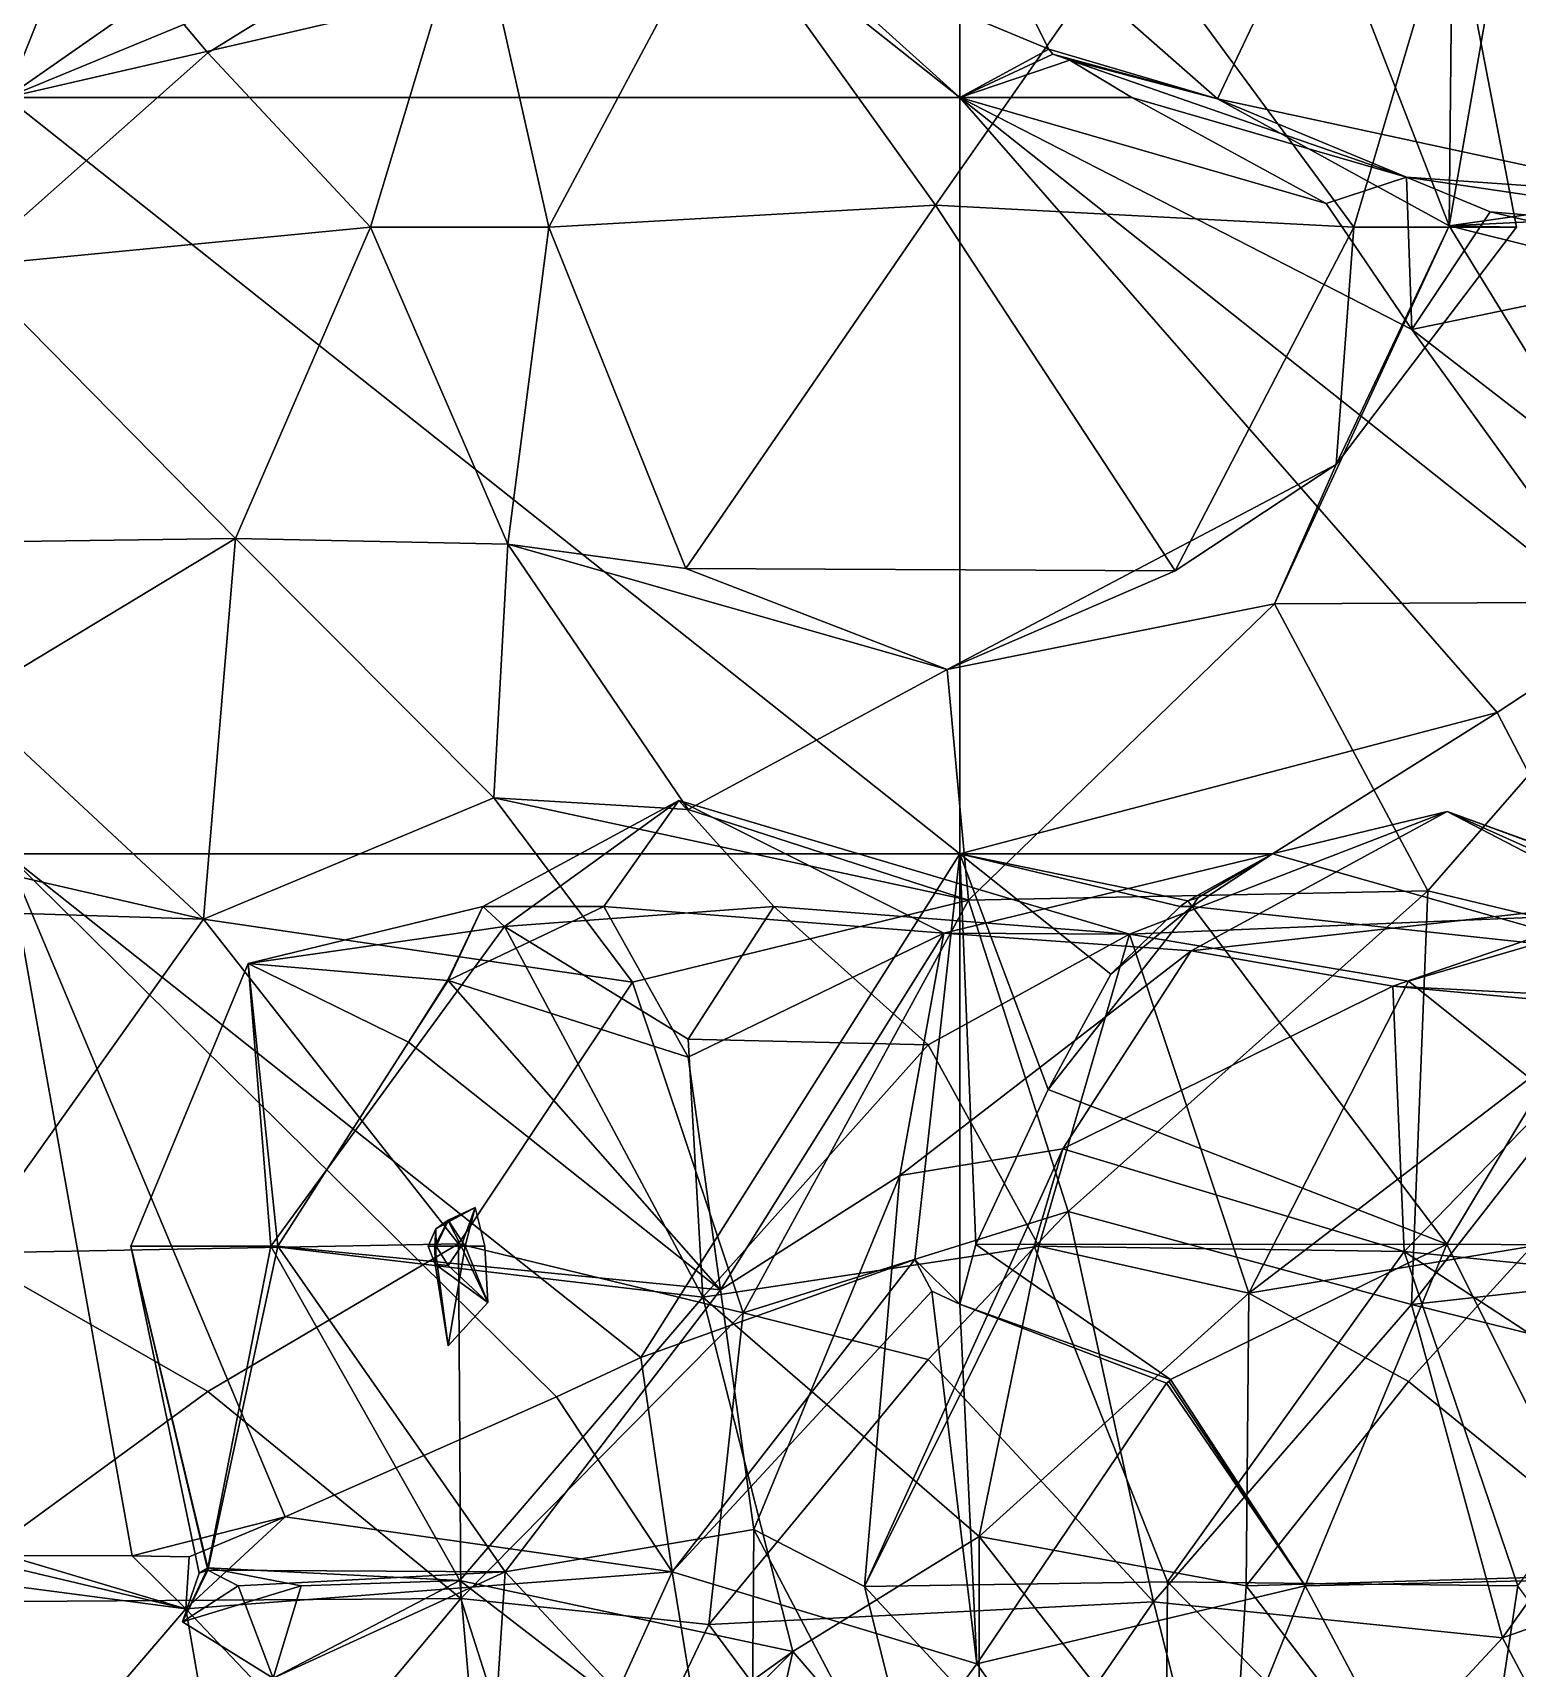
# Model space of a CAD drawing. Extents: x 290083 to 295691, y 4553739 to 4561622.
# Drawn here: x 294371.4 to 294449.3, y 4559187.7 to 4559273.5 of the extents above; entities that cross this region are included whole.
import ezdxf

# ---------------------------------------------------------------- set-up
doc = ezdxf.new("R2010")
doc.units = 0
doc.layers.add('Au_ppm_Pref_-_0_3', color=7, linetype='CONTINUOUS')

msp = doc.modelspace()

# ---------------------------------------------------------------- linework, layer by layer
at = {"layer": 'Au_ppm_Pref_-_0_3'}
for points in [[(294370, 4559270.076, 1910.034), (294370.605, 4559297.064, 1905.759), (294379.926, 4559294.803, 1906.589)], [(294370, 4559270.076, 1910.034), (294379.926, 4559294.803, 1906.589), (294390.867, 4559284.645, 1908.759)], [(294369.16, 4559285.931, 1895.84), (294367.922, 4559261.235, 1899.939), (294380.553, 4559272.418, 1897.691)], [(294369.16, 4559285.931, 1895.84), (294380.553, 4559272.418, 1897.691), (294394.436, 4559281.02, 1895.47)], [(294370, 4559270.076, 1910.034), (294390.867, 4559284.645, 1908.759), (294398.28, 4559281.764, 1909.591)], [(294370, 4559270.076, 1910.034), (294398.28, 4559281.764, 1909.591), (294408.743, 4559279.01, 1910.557)], [(294420, 4559274.549, 1911.827), (294419.978, 4559281.937, 1907.88), (294424.67, 4559272.61, 1912.352)], [(294433.537, 4559269.999, 1907.544), (294424.67, 4559272.61, 1912.352), (294419.978, 4559281.937, 1907.88)], [(294419.978, 4559281.937, 1907.88), (294438.789, 4559281.098, 1904.279), (294433.537, 4559269.999, 1907.544)], [(294394.436, 4559281.02, 1895.47), (294380.553, 4559272.418, 1897.691), (294389.076, 4559263.28, 1895.917)], [(294394.436, 4559281.02, 1895.47), (294389.076, 4559263.28, 1895.917), (294398.441, 4559263.28, 1891.198)], [(294407.45, 4559280.157, 1890.823), (294394.436, 4559281.02, 1895.47), (294398.441, 4559263.28, 1891.198)], [(294429.01, 4559279.134, 1890.274), (294440.68, 4559263.28, 1890.058), (294445.853, 4559280.703, 1894.009)], [(294433.537, 4559269.999, 1907.544), (294438.789, 4559281.098, 1904.279), (294445.683, 4559263.345, 1900.223)], [(294438.789, 4559281.098, 1904.279), (294448.785, 4559281.098, 1900.584), (294445.683, 4559263.345, 1900.223)], [(294440.68, 4559263.28, 1890.058), (294449.226, 4559263.28, 1894.645), (294445.853, 4559280.703, 1894.009)], [(294448.785, 4559281.098, 1900.584), (294445.853, 4559280.703, 1894.009), (294445.683, 4559263.345, 1900.223)], [(294445.683, 4559263.345, 1900.223), (294445.853, 4559280.703, 1894.009), (294449.226, 4559263.28, 1894.645)], [(294407.45, 4559280.157, 1890.823), (294398.441, 4559263.28, 1891.198), (294418.734, 4559264.421, 1888.114)], [(294407.45, 4559280.157, 1890.823), (294418.734, 4559264.421, 1888.114), (294429.01, 4559279.134, 1890.274)], [(294370, 4559270.076, 1910.034), (294408.743, 4559279.01, 1910.557), (294420, 4559270.076, 1912.548)], [(294420, 4559270.076, 1912.548), (294408.743, 4559279.01, 1910.557), (294410.671, 4559278.506, 1910.732)], [(294429.01, 4559279.134, 1890.274), (294418.734, 4559264.421, 1888.114), (294440.68, 4559263.28, 1890.058)], [(294420, 4559270.076, 1912.548), (294410.671, 4559278.506, 1910.732), (294420, 4559274.549, 1911.827)], [(294424.67, 4559272.61, 1912.352), (294420, 4559270.076, 1912.548), (294420, 4559274.549, 1911.827)], [(294389.076, 4559263.28, 1895.917), (294380.553, 4559272.418, 1897.691), (294367.922, 4559261.235, 1899.939)], [(294424.89, 4559272.352, 1912.404), (294420, 4559270.076, 1912.548), (294424.67, 4559272.61, 1912.352)], [(294420, 4559270.076, 1912.548), (294424.89, 4559272.352, 1912.404), (294425.786, 4559272.033, 1912.496)], [(294425.786, 4559272.033, 1912.496), (294429.036, 4559270.076, 1912.96), (294420, 4559270.076, 1912.548)], [(294433.537, 4559269.999, 1907.544), (294424.89, 4559272.352, 1912.404), (294424.67, 4559272.61, 1912.352)], [(294433.537, 4559269.999, 1907.544), (294425.786, 4559272.033, 1912.496), (294424.89, 4559272.352, 1912.404)], [(294425.786, 4559272.033, 1912.496), (294443.451, 4559265.901, 1913.092), (294429.036, 4559270.076, 1912.96)], [(294443.451, 4559265.901, 1913.092), (294425.786, 4559272.033, 1912.496), (294433.537, 4559269.999, 1907.544)], [(294370, 4559270.076, 1910.034), (294420, 4559270.076, 1912.548), (294420, 4559230.391, 1917.913)], [(294420, 4559230.391, 1917.913), (294370, 4559230.391, 1915.047), (294370, 4559270.076, 1910.034)], [(294420, 4559230.391, 1917.913), (294420, 4559270.076, 1912.548), (294448.208, 4559237.81, 1918.166)], [(294455, 4559242.297, 1917.862), (294448.208, 4559237.81, 1918.166), (294420, 4559270.076, 1912.548)], [(294439.227, 4559264.509, 1914.17), (294420, 4559270.076, 1912.548), (294429.036, 4559270.076, 1912.96)], [(294443.726, 4559257.912, 1915.258), (294455, 4559242.297, 1917.862), (294420, 4559270.076, 1912.548)], [(294439.227, 4559264.509, 1914.17), (294443.726, 4559257.912, 1915.258), (294420, 4559270.076, 1912.548)], [(294429.036, 4559270.076, 1912.96), (294443.451, 4559265.901, 1913.092), (294439.227, 4559264.509, 1914.17)], [(294443.451, 4559265.901, 1913.092), (294433.537, 4559269.999, 1907.544), (294456.95, 4559264.947, 1906.843)], [(294433.537, 4559269.999, 1907.544), (294445.683, 4559263.345, 1900.223), (294456.95, 4559264.947, 1906.843)], [(294443.451, 4559265.901, 1913.092), (294443.726, 4559257.912, 1915.258), (294439.227, 4559264.509, 1914.17)], [(294443.726, 4559257.912, 1915.258), (294443.451, 4559265.901, 1913.092), (294447.834, 4559264.081, 1914.62)], [(294447.834, 4559264.081, 1914.62), (294443.451, 4559265.901, 1913.092), (294466.989, 4559262.439, 1911.809)], [(294443.451, 4559265.901, 1913.092), (294456.95, 4559264.947, 1906.843), (294466.989, 4559262.439, 1911.809)], [(294456.95, 4559264.947, 1906.843), (294445.683, 4559263.345, 1900.223), (294466.889, 4559264.385, 1899.932)], [(294418.734, 4559264.421, 1888.114), (294398.441, 4559263.28, 1891.198), (294405.623, 4559245.364, 1888.722)], [(294418.734, 4559264.421, 1888.114), (294405.623, 4559245.364, 1888.722), (294431.308, 4559245.24, 1888.615)], [(294418.734, 4559264.421, 1888.114), (294431.308, 4559245.24, 1888.615), (294440.68, 4559263.28, 1890.058)], [(294447.834, 4559264.081, 1914.62), (294459.89, 4559261.254, 1915.548), (294443.726, 4559257.912, 1915.258)], [(294445.683, 4559263.345, 1900.223), (294456.149, 4559260.745, 1905.678), (294466.889, 4559264.385, 1899.932)], [(294447.834, 4559264.081, 1914.62), (294466.989, 4559262.439, 1911.809), (294459.89, 4559261.254, 1915.548)], [(294382.002, 4559246.943, 1901.387), (294389.076, 4559263.28, 1895.917), (294367.922, 4559261.235, 1899.939)], [(294382.002, 4559246.943, 1901.387), (294396.293, 4559246.652, 1895.03), (294389.076, 4559263.28, 1895.917)], [(294389.076, 4559263.28, 1895.917), (294396.293, 4559246.652, 1895.03), (294398.441, 4559263.28, 1891.198)], [(294398.441, 4559263.28, 1891.198), (294396.293, 4559246.652, 1895.03), (294405.623, 4559245.364, 1888.722)], [(294440.68, 4559263.28, 1890.058), (294431.308, 4559245.24, 1888.615), (294439.755, 4559250.828, 1894.645)], [(294436.526, 4559243.521, 1899.074), (294457.798, 4559243.623, 1901.632), (294445.683, 4559263.345, 1900.223)], [(294445.683, 4559263.345, 1900.223), (294439.755, 4559250.828, 1894.645), (294436.526, 4559243.521, 1899.074)], [(294439.755, 4559250.828, 1894.645), (294445.683, 4559263.345, 1900.223), (294449.226, 4559263.28, 1894.645)], [(294440.68, 4559263.28, 1890.058), (294439.755, 4559250.828, 1894.645), (294449.226, 4559263.28, 1894.645)], [(294445.683, 4559263.345, 1900.223), (294457.798, 4559243.623, 1901.632), (294456.149, 4559260.745, 1905.678)], [(294382.002, 4559246.943, 1901.387), (294367.922, 4559261.235, 1899.939), (294355.261, 4559246.576, 1902.103)], [(294443.726, 4559257.912, 1915.258), (294459.89, 4559261.254, 1915.548), (294459.772, 4559245.511, 1917.649)], [(294459.772, 4559245.511, 1917.649), (294455, 4559242.297, 1917.862), (294443.726, 4559257.912, 1915.258)], [(294431.308, 4559245.24, 1888.615), (294419.335, 4559240.065, 1894.683), (294439.755, 4559250.828, 1894.645)], [(294439.755, 4559250.828, 1894.645), (294419.335, 4559240.065, 1894.683), (294436.526, 4559243.521, 1899.074)], [(294382.002, 4559246.943, 1901.387), (294355.261, 4559246.576, 1902.103), (294367.954, 4559238.461, 1904.19)], [(294382.002, 4559246.943, 1901.387), (294367.954, 4559238.461, 1904.19), (294380.318, 4559226.97, 1906.334)], [(294382.002, 4559246.943, 1901.387), (294380.318, 4559226.97, 1906.334), (294395.548, 4559233.343, 1901.354)], [(294382.002, 4559246.943, 1901.387), (294395.548, 4559233.343, 1901.354), (294396.293, 4559246.652, 1895.03)], [(294396.293, 4559246.652, 1895.03), (294395.548, 4559233.343, 1901.354), (294405.752, 4559232.73, 1896.34)], [(294419.335, 4559240.065, 1894.683), (294405.623, 4559245.364, 1888.722), (294396.293, 4559246.652, 1895.03)], [(294396.293, 4559246.652, 1895.03), (294405.752, 4559232.73, 1896.34), (294419.335, 4559240.065, 1894.683)], [(294405.623, 4559245.364, 1888.722), (294419.335, 4559240.065, 1894.683), (294431.308, 4559245.24, 1888.615)], [(294436.526, 4559243.521, 1899.074), (294419.335, 4559240.065, 1894.683), (294420.467, 4559227.971, 1901.229)], [(294444.571, 4559228.456, 1899.031), (294436.526, 4559243.521, 1899.074), (294420.467, 4559227.971, 1901.229)], [(294444.571, 4559228.456, 1899.031), (294457.798, 4559243.623, 1901.632), (294436.526, 4559243.521, 1899.074)], [(294457.798, 4559243.623, 1901.632), (294444.571, 4559228.456, 1899.031), (294458.124, 4559225.203, 1896.39)], [(294448.208, 4559237.81, 1918.166), (294455, 4559242.297, 1917.862), (294454.755, 4559225.201, 1917.484)], [(294420.467, 4559227.971, 1901.229), (294419.335, 4559240.065, 1894.683), (294405.752, 4559232.73, 1896.34)], [(294358.432, 4559231.995, 1906.523), (294380.318, 4559226.97, 1906.334), (294367.954, 4559238.461, 1904.19)], [(294448.208, 4559237.81, 1918.166), (294436.407, 4559230.391, 1918.644), (294420, 4559230.391, 1917.913)], [(294448.208, 4559237.81, 1918.166), (294454.755, 4559225.201, 1917.484), (294436.407, 4559230.391, 1918.644)], [(294402.826, 4559223.663, 1903.817), (294395.548, 4559233.343, 1901.354), (294380.318, 4559226.97, 1906.334)], [(294394.983, 4559227.644, 1870.887), (294405.266, 4559233.198, 1870.95), (294396.111, 4559226.595, 1875.082)], [(294405.266, 4559233.198, 1870.95), (294394.983, 4559227.644, 1870.887), (294401.329, 4559227.644, 1868.802)], [(294420.467, 4559227.971, 1901.229), (294395.548, 4559233.343, 1901.354), (294402.826, 4559223.663, 1903.817)], [(294395.548, 4559233.343, 1901.354), (294420.467, 4559227.971, 1901.229), (294405.752, 4559232.73, 1896.34)], [(294410.254, 4559227.644, 1873.01), (294396.111, 4559226.595, 1875.082), (294405.266, 4559233.198, 1870.95)], [(294419.165, 4559226.237, 1865.942), (294405.266, 4559233.198, 1870.95), (294401.329, 4559227.644, 1868.802)], [(294419.165, 4559226.237, 1865.942), (294428.908, 4559226.181, 1870.372), (294405.266, 4559233.198, 1870.95)], [(294428.908, 4559226.181, 1870.372), (294410.254, 4559227.644, 1873.01), (294405.266, 4559233.198, 1870.95)], [(294419.165, 4559226.237, 1865.942), (294445.573, 4559232.625, 1864.929), (294428.908, 4559226.181, 1870.372)], [(294419.165, 4559226.237, 1865.942), (294432.15, 4559225.311, 1859.052), (294445.573, 4559232.625, 1864.929)], [(294445.573, 4559232.625, 1864.929), (294455.807, 4559227.297, 1870.794), (294428.908, 4559226.181, 1870.372)], [(294445.573, 4559232.625, 1864.929), (294432.15, 4559225.311, 1859.052), (294455.893, 4559227.979, 1858.947)], [(294467.581, 4559224.561, 1864.923), (294445.573, 4559232.625, 1864.929), (294467.351, 4559224.68, 1864.795)], [(294467.351, 4559224.68, 1864.795), (294445.573, 4559232.625, 1864.929), (294467.246, 4559224.771, 1864.599)], [(294455.807, 4559227.297, 1870.794), (294445.573, 4559232.625, 1864.929), (294467.581, 4559224.561, 1864.923)], [(294467.279, 4559224.687, 1864.136), (294467.246, 4559224.771, 1864.599), (294445.573, 4559232.625, 1864.929)], [(294467.279, 4559224.687, 1864.136), (294445.573, 4559232.625, 1864.929), (294455.893, 4559227.979, 1858.947)], [(294380.318, 4559226.97, 1906.334), (294358.432, 4559231.995, 1906.523), (294359.151, 4559227.644, 1908.313)], [(294370, 4559193.59, 1918.573), (294370, 4559230.391, 1915.047), (294376.581, 4559193.577, 1919.087)], [(294376.581, 4559193.577, 1919.087), (294370, 4559230.391, 1915.047), (294384.607, 4559195.626, 1919.517)], [(294384.607, 4559195.626, 1919.517), (294370, 4559230.391, 1915.047), (294398.843, 4559201.921, 1920.024)], [(294398.843, 4559201.921, 1920.024), (294370, 4559230.391, 1915.047), (294403.271, 4559203.983, 1920.171)], [(294403.271, 4559203.983, 1920.171), (294370, 4559230.391, 1915.047), (294420, 4559230.391, 1917.913)], [(294417.64, 4559209.123, 1920.369), (294403.271, 4559203.983, 1920.171), (294420, 4559230.391, 1917.913)], [(294420, 4559206.771, 1920.791), (294417.64, 4559209.123, 1920.369), (294420, 4559230.391, 1917.913)], [(294427.938, 4559224.09, 1919.187), (294424.644, 4559218.036, 1919.714), (294420, 4559230.391, 1917.913)], [(294424.644, 4559218.036, 1919.714), (294420.851, 4559209.901, 1920.464), (294420, 4559230.391, 1917.913)], [(294420.851, 4559209.901, 1920.464), (294420, 4559206.771, 1920.791), (294420, 4559230.391, 1917.913)], [(294431.563, 4559227.642, 1918.829), (294427.938, 4559224.09, 1919.187), (294420, 4559230.391, 1917.913)], [(294431.973, 4559227.935, 1918.805), (294431.563, 4559227.642, 1918.829), (294420, 4559230.391, 1917.913)], [(294436.407, 4559230.391, 1918.644), (294431.973, 4559227.935, 1918.805), (294420, 4559230.391, 1917.913)], [(294436.407, 4559230.391, 1918.644), (294432.496, 4559228.088, 1918.806), (294431.973, 4559227.935, 1918.805)], [(294432.496, 4559228.088, 1918.806), (294436.407, 4559230.391, 1918.644), (294432.2, 4559227.642, 1918.811)], [(294436.407, 4559230.391, 1918.644), (294454.755, 4559225.201, 1917.484), (294432.2, 4559227.642, 1918.811)], [(294425.696, 4559211.641, 1899.129), (294444.571, 4559228.456, 1899.031), (294420.467, 4559227.971, 1901.229)], [(294425.696, 4559211.641, 1899.129), (294443.71, 4559206.751, 1896.107), (294444.571, 4559228.456, 1899.031)], [(294431.973, 4559227.935, 1918.805), (294432.496, 4559228.088, 1918.806), (294432.2, 4559227.642, 1918.811)], [(294458.124, 4559225.203, 1896.39), (294444.571, 4559228.456, 1899.031), (294443.71, 4559206.751, 1896.107)], [(294367.85, 4559209.448, 1907.49), (294380.318, 4559226.97, 1906.334), (294359.151, 4559227.644, 1908.313)], [(294394.983, 4559227.644, 1870.887), (294382.671, 4559224.649, 1870.887), (294393.132, 4559223.762, 1866.252)], [(294382.671, 4559224.649, 1870.887), (294394.983, 4559227.644, 1870.887), (294396.111, 4559226.595, 1875.082)], [(294393.153, 4559223.762, 1866.245), (294394.983, 4559227.644, 1870.887), (294393.132, 4559223.762, 1866.252)], [(294393.157, 4559223.762, 1866.244), (294401.329, 4559227.644, 1868.802), (294393.153, 4559223.762, 1866.245)], [(294393.153, 4559223.762, 1866.245), (294401.329, 4559227.644, 1868.802), (294394.983, 4559227.644, 1870.887)], [(294393.157, 4559223.762, 1866.244), (294405.752, 4559219.731, 1868.25), (294401.329, 4559227.644, 1868.802)], [(294405.752, 4559220.671, 1873.212), (294396.111, 4559226.595, 1875.082), (294410.254, 4559227.644, 1873.01)], [(294419.165, 4559226.237, 1865.942), (294401.329, 4559227.644, 1868.802), (294405.752, 4559219.731, 1868.25)], [(294402.826, 4559223.663, 1903.817), (294408.637, 4559206.327, 1901.721), (294420.467, 4559227.971, 1901.229)], [(294405.752, 4559220.671, 1873.212), (294410.254, 4559227.644, 1873.01), (294418.351, 4559220.373, 1874.403)], [(294408.637, 4559206.327, 1901.721), (294425.696, 4559211.641, 1899.129), (294420.467, 4559227.971, 1901.229)], [(294428.908, 4559226.181, 1870.372), (294418.351, 4559220.373, 1874.403), (294410.254, 4559227.644, 1873.01)], [(294432.2, 4559227.642, 1918.811), (294424.644, 4559218.036, 1919.714), (294427.938, 4559224.09, 1919.187)], [(294432.2, 4559227.642, 1918.811), (294445.564, 4559209.915, 1920.316), (294424.644, 4559218.036, 1919.714)], [(294431.563, 4559227.642, 1918.829), (294432.2, 4559227.642, 1918.811), (294427.938, 4559224.09, 1919.187)], [(294455.807, 4559227.297, 1870.794), (294443.549, 4559223.713, 1875.516), (294428.908, 4559226.181, 1870.372)], [(294431.973, 4559227.935, 1918.805), (294432.2, 4559227.642, 1918.811), (294431.563, 4559227.642, 1918.829)], [(294442.73, 4559223.457, 1853.239), (294455.893, 4559227.979, 1858.947), (294432.15, 4559225.311, 1859.052)], [(294454.755, 4559225.201, 1917.484), (294445.564, 4559209.915, 1920.316), (294432.2, 4559227.642, 1918.811)], [(294465.927, 4559221.3, 1853.855), (294455.893, 4559227.979, 1858.947), (294442.73, 4559223.457, 1853.239)], [(294455.807, 4559227.297, 1870.794), (294449.925, 4559218.628, 1876.827), (294443.549, 4559223.713, 1875.516)], [(294367.85, 4559209.448, 1907.49), (294393.704, 4559209.942, 1906.823), (294380.318, 4559226.97, 1906.334)], [(294402.826, 4559223.663, 1903.817), (294380.318, 4559226.97, 1906.334), (294393.704, 4559209.942, 1906.823)], [(294382.671, 4559224.649, 1870.887), (294396.111, 4559226.595, 1875.082), (294383.862, 4559209.826, 1875.267)], [(294406.523, 4559207.145, 1874.817), (294383.862, 4559209.826, 1875.267), (294396.111, 4559226.595, 1875.082)], [(294405.752, 4559220.671, 1873.212), (294406.523, 4559207.145, 1874.817), (294396.111, 4559226.595, 1875.082)], [(294419.165, 4559226.237, 1865.942), (294405.752, 4559219.731, 1868.25), (294407.447, 4559207.523, 1865.995)], [(294419.165, 4559226.237, 1865.942), (294407.447, 4559207.523, 1865.995), (294416.859, 4559213.52, 1859.246)], [(294419.165, 4559226.237, 1865.942), (294416.859, 4559213.52, 1859.246), (294432.15, 4559225.311, 1859.052)], [(294428.908, 4559226.181, 1870.372), (294424.149, 4559209.826, 1873.621), (294418.351, 4559220.373, 1874.403)], [(294435.18, 4559207.35, 1876.22), (294424.149, 4559209.826, 1873.621), (294428.908, 4559226.181, 1870.372)], [(294435.18, 4559207.35, 1876.22), (294428.908, 4559226.181, 1870.372), (294443.549, 4559223.713, 1875.516)], [(294376.505, 4559209.826, 1870.887), (294382.671, 4559224.649, 1870.887), (294383.862, 4559209.826, 1875.267)], [(294382.671, 4559224.649, 1870.887), (294376.505, 4559209.826, 1870.887), (294384.215, 4559209.826, 1866.674)], [(294391.069, 4559220.512, 1866.343), (294393.132, 4559223.762, 1866.252), (294382.671, 4559224.649, 1870.887)], [(294391.069, 4559220.512, 1866.343), (294382.671, 4559224.649, 1870.887), (294384.215, 4559209.826, 1866.674)], [(294432.15, 4559225.311, 1859.052), (294416.859, 4559213.52, 1859.246), (294425.411, 4559214.919, 1852.163)], [(294432.15, 4559225.311, 1859.052), (294425.411, 4559214.919, 1852.163), (294442.73, 4559223.457, 1853.239)], [(294458.124, 4559225.203, 1896.39), (294443.71, 4559206.751, 1896.107), (294468.831, 4559209.552, 1894.441)], [(294462.534, 4559209.826, 1913.423), (294445.564, 4559209.915, 1920.316), (294454.755, 4559225.201, 1917.484)], [(294393.157, 4559223.755, 1866.243), (294393.132, 4559223.762, 1866.252), (294391.069, 4559220.512, 1866.343)], [(294407.447, 4559207.523, 1865.995), (294393.157, 4559223.755, 1866.243), (294391.069, 4559220.512, 1866.343)], [(294393.153, 4559223.762, 1866.245), (294393.132, 4559223.762, 1866.252), (294393.157, 4559223.755, 1866.243)], [(294393.157, 4559223.759, 1866.243), (294393.153, 4559223.762, 1866.245), (294393.157, 4559223.755, 1866.243)], [(294393.157, 4559223.762, 1866.244), (294393.153, 4559223.762, 1866.245), (294393.157, 4559223.759, 1866.243)], [(294393.157, 4559223.759, 1866.243), (294405.752, 4559219.731, 1868.25), (294393.157, 4559223.762, 1866.244)], [(294393.157, 4559223.755, 1866.243), (294405.752, 4559219.731, 1868.25), (294393.157, 4559223.759, 1866.243)], [(294393.157, 4559223.755, 1866.243), (294407.447, 4559207.523, 1865.995), (294405.752, 4559219.731, 1868.25)], [(294408.637, 4559206.327, 1901.721), (294402.826, 4559223.663, 1903.817), (294393.704, 4559209.942, 1906.823)], [(294442.73, 4559223.457, 1853.239), (294425.411, 4559214.919, 1852.163), (294443.328, 4559209.541, 1847.114)], [(294443.549, 4559223.713, 1875.516), (294449.925, 4559218.628, 1876.827), (294435.18, 4559207.35, 1876.22)], [(294442.73, 4559223.457, 1853.239), (294443.328, 4559209.541, 1847.114), (294456.149, 4559222.753, 1848.76)], [(294442.73, 4559223.457, 1853.239), (294456.149, 4559222.753, 1848.76), (294465.927, 4559221.3, 1853.855)], [(294466.52, 4559207.187, 1847.654), (294456.149, 4559222.753, 1848.76), (294443.328, 4559209.541, 1847.114)], [(294407.447, 4559207.523, 1865.995), (294391.069, 4559220.512, 1866.343), (294384.215, 4559209.826, 1866.674)], [(294405.752, 4559220.671, 1873.212), (294418.351, 4559220.373, 1874.403), (294406.523, 4559207.145, 1874.817)], [(294406.523, 4559207.145, 1874.817), (294418.351, 4559220.373, 1874.403), (294424.149, 4559209.826, 1873.621)], [(294435.18, 4559207.35, 1876.22), (294449.925, 4559218.628, 1876.827), (294450.035, 4559209.826, 1879.709)], [(294424.644, 4559218.036, 1919.714), (294445.564, 4559209.915, 1920.316), (294420.851, 4559209.901, 1920.464)], [(294416.859, 4559213.52, 1859.246), (294414.997, 4559191.972, 1852.657), (294425.411, 4559214.919, 1852.163)], [(294425.411, 4559214.919, 1852.163), (294414.997, 4559191.972, 1852.657), (294423.908, 4559209.826, 1849.75)], [(294425.411, 4559214.919, 1852.163), (294423.908, 4559209.826, 1849.75), (294443.328, 4559209.541, 1847.114)], [(294416.859, 4559213.52, 1859.246), (294407.447, 4559207.523, 1865.995), (294409.191, 4559194.958, 1859.33)], [(294416.859, 4559213.52, 1859.246), (294409.191, 4559194.958, 1859.33), (294414.997, 4559191.972, 1852.657)], [(294392.517, 4559210.724, 1894.645), (294394.575, 4559211.838, 1894.645), (294393.153, 4559211.189, 1895.099)], [(294394.575, 4559211.838, 1894.645), (294392.517, 4559210.724, 1894.645), (294393.153, 4559211.141, 1894.206)], [(294394.575, 4559211.838, 1894.645), (294394.055, 4559209.826, 1895.07), (294393.153, 4559211.189, 1895.099)], [(294394.575, 4559211.838, 1894.645), (294393.153, 4559211.141, 1894.206), (294393.833, 4559209.826, 1894.324)], [(294395.087, 4559209.826, 1894.645), (294394.575, 4559211.838, 1894.645), (294393.833, 4559209.826, 1894.324)], [(294394.575, 4559211.838, 1894.645), (294395.087, 4559209.826, 1894.645), (294394.055, 4559209.826, 1895.07)], [(294392.517, 4559210.724, 1894.645), (294393.153, 4559211.189, 1895.099), (294392.451, 4559209.826, 1894.975)], [(294394.055, 4559209.826, 1895.07), (294392.451, 4559209.826, 1894.975), (294393.153, 4559211.189, 1895.099)], [(294392.517, 4559210.724, 1894.645), (294392.534, 4559209.826, 1894.353), (294393.153, 4559211.141, 1894.206)], [(294393.153, 4559211.141, 1894.206), (294392.534, 4559209.826, 1894.353), (294393.833, 4559209.826, 1894.324)], [(294408.637, 4559206.327, 1901.721), (294418.351, 4559203.875, 1896.628), (294425.696, 4559211.641, 1899.129)], [(294425.696, 4559211.641, 1899.129), (294418.351, 4559203.875, 1896.628), (294430.168, 4559191.154, 1894.557)], [(294443.71, 4559206.751, 1896.107), (294425.696, 4559211.641, 1899.129), (294430.168, 4559191.154, 1894.557)], [(294392.117, 4559209.826, 1894.645), (294392.517, 4559210.724, 1894.645), (294392.451, 4559209.826, 1894.975)], [(294392.517, 4559210.724, 1894.645), (294392.117, 4559209.826, 1894.645), (294392.534, 4559209.826, 1894.353)], [(294367.85, 4559209.448, 1907.49), (294365.395, 4559191.143, 1900.911), (294380.553, 4559202.188, 1903.13)], [(294367.85, 4559209.448, 1907.49), (294380.553, 4559202.188, 1903.13), (294393.704, 4559209.942, 1906.823)], [(294376.505, 4559209.826, 1870.887), (294383.862, 4559209.826, 1875.267), (294380.553, 4559192.944, 1871.199)], [(294376.505, 4559209.826, 1870.887), (294380.553, 4559192.944, 1871.199), (294380.087, 4559192.668, 1870.887)], [(294376.505, 4559209.826, 1870.887), (294380.087, 4559192.668, 1870.887), (294380.553, 4559192.828, 1870.614)], [(294376.505, 4559209.826, 1870.887), (294380.553, 4559192.828, 1870.614), (294384.215, 4559209.826, 1866.674)], [(294380.553, 4559202.188, 1903.13), (294393.821, 4559191.334, 1900.84), (294393.704, 4559209.942, 1906.823)], [(294393.771, 4559192.276, 1876.446), (294380.553, 4559192.944, 1871.199), (294383.862, 4559209.826, 1875.267)], [(294396.146, 4559192.726, 1865.832), (294384.215, 4559209.826, 1866.674), (294380.553, 4559192.828, 1870.614)], [(294406.523, 4559207.145, 1874.817), (294393.771, 4559192.276, 1876.446), (294383.862, 4559209.826, 1875.267)], [(294407.447, 4559207.523, 1865.995), (294384.215, 4559209.826, 1866.674), (294396.146, 4559192.726, 1865.832)], [(294392.48, 4559208.875, 1894.645), (294392.117, 4559209.826, 1894.645), (294392.451, 4559209.826, 1894.975)], [(294392.117, 4559209.826, 1894.645), (294392.48, 4559208.875, 1894.645), (294392.534, 4559209.826, 1894.353)], [(294392.48, 4559208.875, 1894.645), (294392.451, 4559209.826, 1894.975), (294393.153, 4559204.585, 1896.392)], [(294393.153, 4559204.585, 1896.392), (294392.451, 4559209.826, 1894.975), (294394.055, 4559209.826, 1895.07)], [(294392.48, 4559208.875, 1894.645), (294393.153, 4559208.796, 1894.301), (294392.534, 4559209.826, 1894.353)], [(294393.833, 4559209.826, 1894.324), (294392.534, 4559209.826, 1894.353), (294393.153, 4559208.796, 1894.301)], [(294395.245, 4559206.866, 1894.645), (294393.153, 4559204.585, 1896.392), (294394.055, 4559209.826, 1895.07)], [(294395.245, 4559206.866, 1894.645), (294393.833, 4559209.826, 1894.324), (294393.153, 4559208.796, 1894.301)], [(294408.637, 4559206.327, 1901.721), (294393.704, 4559209.942, 1906.823), (294393.821, 4559191.334, 1900.84)], [(294395.245, 4559206.866, 1894.645), (294395.087, 4559209.826, 1894.645), (294393.833, 4559209.826, 1894.324)], [(294395.087, 4559209.826, 1894.645), (294395.245, 4559206.866, 1894.645), (294394.055, 4559209.826, 1895.07)], [(294406.523, 4559207.145, 1874.817), (294424.149, 4559209.826, 1873.621), (294421.03, 4559194.59, 1875.629)], [(294423.908, 4559209.826, 1849.75), (294414.997, 4559191.972, 1852.657), (294430.904, 4559192.204, 1847.381)], [(294420.851, 4559209.901, 1920.464), (294431.057, 4559202.822, 1921.977), (294420, 4559206.771, 1920.791)], [(294445.564, 4559209.915, 1920.316), (294431.057, 4559202.822, 1921.977), (294420.851, 4559209.901, 1920.464)], [(294421.03, 4559194.59, 1875.629), (294424.149, 4559209.826, 1873.621), (294435.18, 4559207.35, 1876.22)], [(294423.908, 4559209.826, 1849.75), (294430.904, 4559192.204, 1847.381), (294443.328, 4559209.541, 1847.114)], [(294430.904, 4559192.204, 1847.381), (294449.295, 4559192.008, 1843.899), (294443.328, 4559209.541, 1847.114)], [(294438.136, 4559192.008, 1921.789), (294431.057, 4559202.822, 1921.977), (294445.564, 4559209.915, 1920.316)], [(294435.18, 4559207.35, 1876.22), (294450.035, 4559209.826, 1879.709), (294443.549, 4559202.724, 1880.398)], [(294438.136, 4559192.008, 1921.789), (294445.564, 4559209.915, 1920.316), (294454.318, 4559192.363, 1918.038)], [(294449.295, 4559192.008, 1843.899), (294456.149, 4559201.138, 1844.087), (294443.328, 4559209.541, 1847.114)], [(294456.149, 4559201.138, 1844.087), (294466.52, 4559207.187, 1847.654), (294443.328, 4559209.541, 1847.114)], [(294443.549, 4559202.724, 1880.398), (294450.035, 4559209.826, 1879.709), (294455.963, 4559192.609, 1881.544)], [(294443.71, 4559206.751, 1896.107), (294458.376, 4559203.137, 1889.885), (294468.831, 4559209.552, 1894.441)], [(294454.318, 4559192.363, 1918.038), (294445.564, 4559209.915, 1920.316), (294462.534, 4559209.826, 1913.423)], [(294395.245, 4559206.866, 1894.645), (294392.48, 4559208.875, 1894.645), (294393.153, 4559204.585, 1896.392)], [(294392.48, 4559208.875, 1894.645), (294395.245, 4559206.866, 1894.645), (294393.153, 4559208.796, 1894.301)], [(294417.64, 4559209.123, 1920.369), (294404.911, 4559192.739, 1918.045), (294403.271, 4559203.983, 1920.171)], [(294418.539, 4559207.455, 1920.624), (294404.911, 4559192.739, 1918.045), (294417.64, 4559209.123, 1920.369)], [(294420, 4559206.771, 1920.791), (294418.539, 4559207.455, 1920.624), (294417.64, 4559209.123, 1920.369)], [(294407.447, 4559207.523, 1865.995), (294396.146, 4559192.726, 1865.832), (294409.191, 4559194.958, 1859.33)], [(294420.893, 4559187.914, 1921.778), (294404.911, 4559192.739, 1918.045), (294418.539, 4559207.455, 1920.624)], [(294420, 4559206.771, 1920.791), (294420.893, 4559187.914, 1921.778), (294418.539, 4559207.455, 1920.624)], [(294406.523, 4559207.145, 1874.817), (294411.248, 4559188.557, 1872.328), (294393.771, 4559192.276, 1876.446)], [(294406.523, 4559207.145, 1874.817), (294421.03, 4559194.59, 1875.629), (294411.248, 4559188.557, 1872.328)], [(294431.057, 4559202.822, 1921.977), (294430.858, 4559202.633, 1921.987), (294420, 4559206.771, 1920.791)], [(294420.893, 4559187.914, 1921.778), (294420, 4559206.771, 1920.791), (294430.858, 4559202.633, 1921.987)], [(294421.03, 4559194.59, 1875.629), (294435.18, 4559207.35, 1876.22), (294435.035, 4559192.008, 1880.84)], [(294443.71, 4559206.751, 1896.107), (294430.168, 4559191.154, 1894.557), (294448.478, 4559189.279, 1890.448)], [(294435.035, 4559192.008, 1880.84), (294435.18, 4559207.35, 1876.22), (294443.549, 4559202.724, 1880.398)], [(294443.71, 4559206.751, 1896.107), (294448.478, 4559189.279, 1890.448), (294458.376, 4559203.137, 1889.885)], [(294408.637, 4559206.327, 1901.721), (294393.821, 4559191.334, 1900.84), (294406.842, 4559189.966, 1895.839)], [(294408.637, 4559206.327, 1901.721), (294406.842, 4559189.966, 1895.839), (294418.351, 4559203.875, 1896.628)], [(294403.271, 4559203.983, 1920.171), (294404.911, 4559192.739, 1918.045), (294398.843, 4559201.921, 1920.024)], [(294418.351, 4559203.875, 1896.628), (294406.842, 4559189.966, 1895.839), (294430.168, 4559191.154, 1894.557)], [(294430.858, 4559202.633, 1921.987), (294438.136, 4559192.008, 1921.789), (294420.893, 4559187.914, 1921.778)], [(294431.057, 4559202.822, 1921.977), (294430.996, 4559202.7, 1921.988), (294430.858, 4559202.633, 1921.987)], [(294430.996, 4559202.7, 1921.988), (294438.136, 4559192.008, 1921.789), (294430.858, 4559202.633, 1921.987)], [(294438.136, 4559192.008, 1921.789), (294430.996, 4559202.7, 1921.988), (294431.057, 4559202.822, 1921.977)], [(294455.963, 4559192.609, 1881.544), (294435.035, 4559192.008, 1880.84), (294443.549, 4559202.724, 1880.398)], [(294458.376, 4559203.137, 1889.885), (294448.478, 4559189.279, 1890.448), (294465.742, 4559195.372, 1886.167)], [(294380.553, 4559202.188, 1903.13), (294365.395, 4559191.143, 1900.911), (294393.821, 4559191.334, 1900.84)], [(294384.607, 4559195.626, 1919.517), (294398.843, 4559201.921, 1920.024), (294404.911, 4559192.739, 1918.045)], [(294379.568, 4559193.523, 1919.325), (294376.581, 4559193.577, 1919.087), (294384.607, 4559195.626, 1919.517)], [(294384.607, 4559195.626, 1919.517), (294379.399, 4559190.786, 1918.862), (294379.568, 4559193.523, 1919.325)], [(294384.607, 4559195.626, 1919.517), (294404.911, 4559192.739, 1918.045), (294379.399, 4559190.786, 1918.862)], [(294396.146, 4559192.726, 1865.832), (294409.083, 4559178.874, 1865.892), (294409.191, 4559194.958, 1859.33)], [(294409.083, 4559178.874, 1865.892), (294418.893, 4559176.48, 1858.654), (294409.191, 4559194.958, 1859.33)], [(294414.997, 4559191.972, 1852.657), (294409.191, 4559194.958, 1859.33), (294418.893, 4559176.48, 1858.654)], [(294421.03, 4559194.59, 1875.629), (294421.039, 4559177.194, 1869.706), (294411.248, 4559188.557, 1872.328)], [(294421.03, 4559194.59, 1875.629), (294435.035, 4559192.008, 1880.84), (294434.154, 4559177.787, 1875.977)], [(294421.03, 4559194.59, 1875.629), (294434.154, 4559177.787, 1875.977), (294421.039, 4559177.194, 1869.706)], [(294448.478, 4559189.279, 1890.448), (294456.436, 4559174.316, 1888.874), (294465.742, 4559195.372, 1886.167)], [(294379.399, 4559190.786, 1918.862), (294355.991, 4559193.866, 1917.518), (294365.866, 4559193.987, 1918.312)], [(294367.055, 4559176.43, 1917.231), (294355.991, 4559193.866, 1917.518), (294379.399, 4559190.786, 1918.862)], [(294379.399, 4559190.786, 1918.862), (294365.866, 4559193.987, 1918.312), (294370, 4559193.59, 1918.573)], [(294376.581, 4559193.577, 1919.087), (294379.399, 4559190.786, 1918.862), (294370, 4559193.59, 1918.573)], [(294379.568, 4559193.523, 1919.325), (294379.399, 4559190.786, 1918.862), (294376.581, 4559193.577, 1919.087)], [(294385.453, 4559192.008, 1873.197), (294379.225, 4559190.103, 1870.825), (294380.553, 4559192.944, 1871.199)], [(294380.553, 4559192.944, 1871.199), (294379.225, 4559190.103, 1870.825), (294380.087, 4559192.668, 1870.887)], [(294393.771, 4559192.276, 1876.446), (294385.453, 4559192.008, 1873.197), (294380.553, 4559192.944, 1871.199)], [(294380.087, 4559192.668, 1870.887), (294379.225, 4559190.103, 1870.825), (294380.553, 4559192.828, 1870.614)], [(294380.553, 4559192.828, 1870.614), (294379.225, 4559190.103, 1870.825), (294382.135, 4559192.008, 1870.142)], [(294385.453, 4559192.008, 1873.197), (294383.979, 4559187.163, 1870.887), (294379.225, 4559190.103, 1870.825)], [(294383.979, 4559187.163, 1870.887), (294382.135, 4559192.008, 1870.142), (294379.225, 4559190.103, 1870.825)], [(294404.911, 4559192.739, 1918.045), (294396.07, 4559173.278, 1917.059), (294379.399, 4559190.786, 1918.862)], [(294396.146, 4559192.726, 1865.832), (294380.553, 4559192.828, 1870.614), (294382.135, 4559192.008, 1870.142)], [(294396.146, 4559192.726, 1865.832), (294382.135, 4559192.008, 1870.142), (294383.979, 4559187.163, 1870.887)], [(294396.146, 4559192.726, 1865.832), (294383.979, 4559187.163, 1870.887), (294395.124, 4559176.978, 1870.887)], [(294393.771, 4559192.276, 1876.446), (294395.124, 4559176.978, 1870.887), (294383.979, 4559187.163, 1870.887)], [(294393.771, 4559192.276, 1876.446), (294383.979, 4559187.163, 1870.887), (294385.453, 4559192.008, 1873.197)], [(294405.752, 4559183.039, 1873.877), (294395.124, 4559176.978, 1870.887), (294393.771, 4559192.276, 1876.446)], [(294405.752, 4559183.039, 1873.877), (294393.771, 4559192.276, 1876.446), (294411.248, 4559188.557, 1872.328)], [(294395.124, 4559176.978, 1870.887), (294409.083, 4559178.874, 1865.892), (294396.146, 4559192.726, 1865.832)], [(294408.471, 4559170.943, 1923.207), (294396.07, 4559173.278, 1917.059), (294404.911, 4559192.739, 1918.045)], [(294408.471, 4559170.943, 1923.207), (294404.911, 4559192.739, 1918.045), (294420.893, 4559187.914, 1921.778)], [(294430.904, 4559192.204, 1847.381), (294414.997, 4559191.972, 1852.657), (294430.779, 4559174.917, 1852.799)], [(294438.136, 4559192.008, 1921.789), (294430.839, 4559173.928, 1924.582), (294420.893, 4559187.914, 1921.778)], [(294430.904, 4559192.204, 1847.381), (294430.779, 4559174.917, 1852.799), (294446.878, 4559175.993, 1847.424)], [(294430.839, 4559173.928, 1924.582), (294438.136, 4559192.008, 1921.789), (294447.052, 4559175.214, 1918.618)], [(294446.878, 4559175.993, 1847.424), (294449.295, 4559192.008, 1843.899), (294430.904, 4559192.204, 1847.381)], [(294446.561, 4559177.036, 1881.439), (294434.154, 4559177.787, 1875.977), (294435.035, 4559192.008, 1880.84)], [(294455.963, 4559192.609, 1881.544), (294446.561, 4559177.036, 1881.439), (294435.035, 4559192.008, 1880.84)], [(294447.052, 4559175.214, 1918.618), (294438.136, 4559192.008, 1921.789), (294454.318, 4559192.363, 1918.038)], [(294455.963, 4559192.609, 1881.544), (294455.384, 4559180.498, 1885.819), (294446.561, 4559177.036, 1881.439)], [(294459.206, 4559178.408, 1844.038), (294449.295, 4559192.008, 1843.899), (294446.878, 4559175.993, 1847.424)], [(294454.318, 4559192.363, 1918.038), (294452.439, 4559178.722, 1911.541), (294447.052, 4559175.214, 1918.618)], [(294393.821, 4559191.334, 1900.84), (294365.395, 4559191.143, 1900.911), (294380.528, 4559175.467, 1901.57)], [(294365.395, 4559191.143, 1900.911), (294368.298, 4559174.469, 1894.641), (294380.528, 4559175.467, 1901.57)], [(294393.821, 4559191.334, 1900.84), (294380.528, 4559175.467, 1901.57), (294399.296, 4559174.19, 1897.54)], [(294393.821, 4559191.334, 1900.84), (294399.296, 4559174.19, 1897.54), (294406.842, 4559189.966, 1895.839)], [(294406.842, 4559189.966, 1895.839), (294418.524, 4559174.257, 1894.729), (294430.168, 4559191.154, 1894.557)], [(294414.997, 4559191.972, 1852.657), (294418.893, 4559176.48, 1858.654), (294430.779, 4559174.917, 1852.799)], [(294418.524, 4559174.257, 1894.729), (294434.472, 4559174.19, 1890.366), (294430.168, 4559191.154, 1894.557)], [(294434.472, 4559174.19, 1890.366), (294448.478, 4559189.279, 1890.448), (294430.168, 4559191.154, 1894.557)], [(294382.074, 4559175.327, 1911.887), (294367.055, 4559176.43, 1917.231), (294379.399, 4559190.786, 1918.862)], [(294396.07, 4559173.278, 1917.059), (294382.074, 4559175.327, 1911.887), (294379.399, 4559190.786, 1918.862)], [(294406.842, 4559189.966, 1895.839), (294399.296, 4559174.19, 1897.54), (294418.524, 4559174.257, 1894.729)], [(294405.752, 4559183.039, 1873.877), (294411.248, 4559188.557, 1872.328), (294395.124, 4559176.978, 1870.887)], [(294395.124, 4559176.978, 1870.887), (294411.248, 4559188.557, 1872.328), (294409.083, 4559178.874, 1865.892)], [(294409.083, 4559178.874, 1865.892), (294411.248, 4559188.557, 1872.328), (294421.039, 4559177.194, 1869.706)], [(294448.478, 4559189.279, 1890.448), (294434.472, 4559174.19, 1890.366), (294456.436, 4559174.316, 1888.874)], [(294408.471, 4559170.943, 1923.207), (294420.893, 4559187.914, 1921.778), (294430.839, 4559173.928, 1924.582)]]:
    msp.add_3dface(points, dxfattribs=at)

doc.saveas('drawing.dxf')
